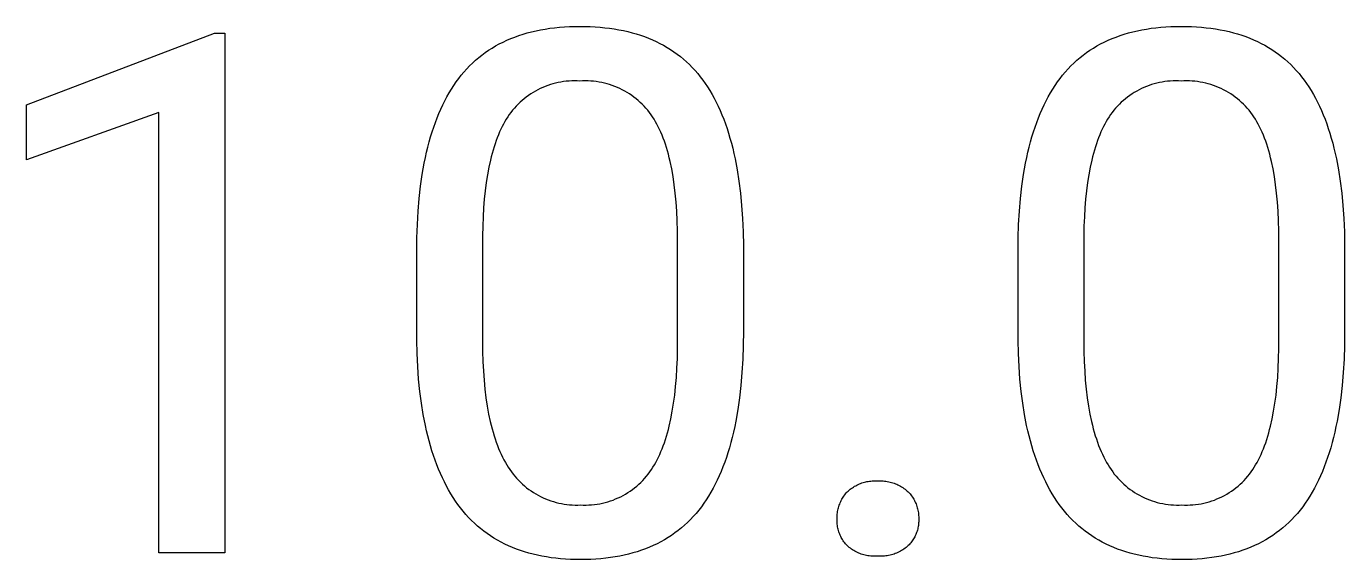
# Model space of a CAD drawing. Header units: millimetres. Extents: x -1576 to 3664, y -445 to 3215.
# Drawn here: x 2311.2 to 2397.5, y -215.8 to -180.9 of the extents above; entities that cross this region are included whole.
import ezdxf

# ---------------------------------------------------------------- set-up
doc = ezdxf.new("R2010")
doc.units = ezdxf.units.MM
doc.header["$MEASUREMENT"] = 0
doc.layers.add('Domyślny', color=7, linetype='Continuous', true_color=0x000000)

msp = doc.modelspace()

# ---------------------------------------------------------------- linework, layer by layer
at = {"layer": 'Domyślny'}
for p, q in [((2344.247, -181.288), (2344.537, -181.22)), ((2344.537, -181.22), (2344.833, -181.16)), ((2344.833, -181.16), (2345.135, -181.106)), ((2345.135, -181.106), (2345.442, -181.06)), ((2345.442, -181.06), (2345.755, -181.021)), ((2345.755, -181.021), (2346.074, -180.989)), ((2346.074, -180.989), (2346.399, -180.964)), ((2346.399, -180.964), (2346.729, -180.947)), ((2346.729, -180.947), (2347.065, -180.936)), ((2347.065, -180.936), (2347.407, -180.932)), ((2347.407, -180.932), (2347.746, -180.936)), ((2347.746, -180.936), (2348.079, -180.946)), ((2348.079, -180.946), (2348.407, -180.963)), ((2348.407, -180.963), (2348.729, -180.987)), ((2348.729, -180.987), (2349.045, -181.018)), ((2349.045, -181.018), (2349.356, -181.056)), ((2349.356, -181.056), (2349.661, -181.1)), ((2349.661, -181.1), (2349.96, -181.152)), ((2349.96, -181.152), (2350.254, -181.21)), ((2350.254, -181.21), (2350.542, -181.275)), ((2383.615, -181.288), (2383.905, -181.22)), ((2383.905, -181.22), (2384.201, -181.16)), ((2384.201, -181.16), (2384.503, -181.106)), ((2384.503, -181.106), (2384.811, -181.06)), ((2384.811, -181.06), (2385.124, -181.021)), ((2385.124, -181.021), (2385.443, -180.989)), ((2385.443, -180.989), (2385.767, -180.964)), ((2385.767, -180.964), (2386.098, -180.947)), ((2386.098, -180.947), (2386.434, -180.936)), ((2386.434, -180.936), (2386.776, -180.932)), ((2386.776, -180.932), (2387.114, -180.936)), ((2387.114, -180.936), (2387.448, -180.946)), ((2387.448, -180.946), (2387.775, -180.963)), ((2387.775, -180.963), (2388.097, -180.987)), ((2388.097, -180.987), (2388.413, -181.018)), ((2388.413, -181.018), (2388.724, -181.056)), ((2388.724, -181.056), (2389.029, -181.1)), ((2389.029, -181.1), (2389.329, -181.152)), ((2389.329, -181.152), (2389.622, -181.21)), ((2389.622, -181.21), (2389.911, -181.275)), ((2311.167, -186.077), (2323.494, -181.38)), ((2323.494, -181.38), (2324.169, -181.38)), ((2324.169, -181.38), (2324.169, -215.38)), ((2341.892, -182.215), (2342.13, -182.084)), ((2342.13, -182.084), (2342.375, -181.959)), ((2342.375, -181.959), (2342.625, -181.842)), ((2342.625, -181.842), (2342.881, -181.732)), ((2342.881, -181.732), (2343.143, -181.629)), ((2343.143, -181.629), (2343.41, -181.533)), ((2343.41, -181.533), (2343.683, -181.444)), ((2343.683, -181.444), (2343.962, -181.362)), ((2343.962, -181.362), (2344.247, -181.288)), ((2350.542, -181.275), (2350.825, -181.347)), ((2350.825, -181.347), (2351.101, -181.426)), ((2351.101, -181.426), (2351.373, -181.512)), ((2351.373, -181.512), (2351.638, -181.604)), ((2351.638, -181.604), (2351.898, -181.704)), ((2351.898, -181.704), (2352.153, -181.81)), ((2352.153, -181.81), (2352.401, -181.923)), ((2352.401, -181.923), (2352.644, -182.043)), ((2352.644, -182.043), (2352.882, -182.17)), ((2381.26, -182.215), (2381.499, -182.084)), ((2381.499, -182.084), (2381.743, -181.959)), ((2381.743, -181.959), (2381.994, -181.842)), ((2381.994, -181.842), (2382.249, -181.732)), ((2382.249, -181.732), (2382.511, -181.629)), ((2382.511, -181.629), (2382.779, -181.533)), ((2382.779, -181.533), (2383.052, -181.444)), ((2383.052, -181.444), (2383.33, -181.362)), ((2383.33, -181.362), (2383.615, -181.288)), ((2389.911, -181.275), (2390.193, -181.347)), ((2390.193, -181.347), (2390.47, -181.426)), ((2390.47, -181.426), (2390.741, -181.512)), ((2390.741, -181.512), (2391.007, -181.604)), ((2391.007, -181.604), (2391.267, -181.704)), ((2391.267, -181.704), (2391.521, -181.81)), ((2391.521, -181.81), (2391.77, -181.923)), ((2391.77, -181.923), (2392.013, -182.043)), ((2392.013, -182.043), (2392.25, -182.17)), ((2340.784, -182.979), (2340.994, -182.812)), ((2340.994, -182.812), (2341.21, -182.652)), ((2341.21, -182.652), (2341.431, -182.499)), ((2341.431, -182.499), (2341.659, -182.354)), ((2341.659, -182.354), (2341.892, -182.215)), ((2352.882, -182.17), (2353.114, -182.304)), ((2353.114, -182.304), (2353.34, -182.444)), ((2353.34, -182.444), (2353.561, -182.592)), ((2353.561, -182.592), (2353.775, -182.746)), ((2353.775, -182.746), (2353.985, -182.907)), ((2353.985, -182.907), (2354.188, -183.075)), ((2380.152, -182.979), (2380.362, -182.812)), ((2380.362, -182.812), (2380.578, -182.652)), ((2380.578, -182.652), (2380.8, -182.499)), ((2380.8, -182.499), (2381.027, -182.354)), ((2381.027, -182.354), (2381.26, -182.215)), ((2392.25, -182.17), (2392.482, -182.304)), ((2392.482, -182.304), (2392.708, -182.444)), ((2392.708, -182.444), (2392.929, -182.592)), ((2392.929, -182.592), (2393.144, -182.746)), ((2393.144, -182.746), (2393.353, -182.907)), ((2393.353, -182.907), (2393.557, -183.075)), ((2339.819, -183.921), (2340.001, -183.718)), ((2340.001, -183.718), (2340.188, -183.523)), ((2340.188, -183.523), (2340.381, -183.334)), ((2340.381, -183.334), (2340.579, -183.153)), ((2340.579, -183.153), (2340.784, -182.979)), ((2354.188, -183.075), (2354.386, -183.25)), ((2354.386, -183.25), (2354.579, -183.432)), ((2354.579, -183.432), (2354.766, -183.62)), ((2354.766, -183.62), (2354.947, -183.816)), ((2354.947, -183.816), (2355.122, -184.018)), ((2379.188, -183.921), (2379.369, -183.718)), ((2379.369, -183.718), (2379.556, -183.523)), ((2379.556, -183.523), (2379.749, -183.334)), ((2379.749, -183.334), (2379.948, -183.153)), ((2379.948, -183.153), (2380.152, -182.979)), ((2393.557, -183.075), (2393.755, -183.25)), ((2393.755, -183.25), (2393.947, -183.432)), ((2393.947, -183.432), (2394.134, -183.62)), ((2394.134, -183.62), (2394.315, -183.816)), ((2394.315, -183.816), (2394.491, -184.018)), ((2339.15, -184.802), (2339.309, -184.571)), ((2339.309, -184.571), (2339.473, -184.347)), ((2339.473, -184.347), (2339.643, -184.13)), ((2339.643, -184.13), (2339.819, -183.921)), ((2345.644, -184.691), (2345.473, -184.742)), ((2345.816, -184.646), (2345.644, -184.691)), ((2345.99, -184.607), (2345.816, -184.646)), ((2346.165, -184.574), (2345.99, -184.607)), ((2346.341, -184.547), (2346.165, -184.574)), ((2346.518, -184.526), (2346.341, -184.547)), ((2346.695, -184.511), (2346.518, -184.526)), ((2346.873, -184.502), (2346.695, -184.511)), ((2347.051, -184.499), (2346.873, -184.502)), ((2347.229, -184.502), (2347.051, -184.499)), ((2347.407, -184.511), (2347.229, -184.502)), ((2347.587, -184.502), (2347.407, -184.511)), ((2347.766, -184.499), (2347.587, -184.502)), ((2347.946, -184.502), (2347.766, -184.499)), ((2348.125, -184.511), (2347.946, -184.502)), ((2348.304, -184.526), (2348.125, -184.511)), ((2348.482, -184.547), (2348.304, -184.526)), ((2348.659, -184.574), (2348.482, -184.547)), ((2348.836, -184.607), (2348.659, -184.574)), ((2349.011, -184.646), (2348.836, -184.607)), ((2349.185, -184.692), (2349.011, -184.646)), ((2349.357, -184.743), (2349.185, -184.692)), ((2355.122, -184.018), (2355.292, -184.227)), ((2355.292, -184.227), (2355.456, -184.443)), ((2355.456, -184.443), (2355.615, -184.666)), ((2355.615, -184.666), (2355.769, -184.897)), ((2378.519, -184.802), (2378.678, -184.571)), ((2378.678, -184.571), (2378.842, -184.347)), ((2378.842, -184.347), (2379.012, -184.13)), ((2379.012, -184.13), (2379.188, -183.921)), ((2385.012, -184.691), (2384.841, -184.742)), ((2385.184, -184.646), (2385.012, -184.691)), ((2385.358, -184.607), (2385.184, -184.646)), ((2385.533, -184.574), (2385.358, -184.607)), ((2385.709, -184.547), (2385.533, -184.574)), ((2385.886, -184.526), (2385.709, -184.547)), ((2386.064, -184.511), (2385.886, -184.526)), ((2386.242, -184.502), (2386.064, -184.511)), ((2386.42, -184.499), (2386.242, -184.502)), ((2386.598, -184.502), (2386.42, -184.499)), ((2386.776, -184.511), (2386.598, -184.502)), ((2386.955, -184.502), (2386.776, -184.511)), ((2387.134, -184.499), (2386.955, -184.502)), ((2387.314, -184.502), (2387.134, -184.499)), ((2387.493, -184.511), (2387.314, -184.502)), ((2387.672, -184.526), (2387.493, -184.511)), ((2387.85, -184.547), (2387.672, -184.526)), ((2388.028, -184.574), (2387.85, -184.547)), ((2388.204, -184.607), (2388.028, -184.574)), ((2388.38, -184.646), (2388.204, -184.607)), ((2388.553, -184.692), (2388.38, -184.646)), ((2388.725, -184.743), (2388.553, -184.692)), ((2394.491, -184.018), (2394.661, -184.227)), ((2394.661, -184.227), (2394.825, -184.443)), ((2394.825, -184.443), (2394.984, -184.666)), ((2394.984, -184.666), (2395.138, -184.897)), ((2338.565, -185.802), (2338.704, -185.54)), ((2338.704, -185.54), (2338.848, -185.287)), ((2338.848, -185.287), (2338.996, -185.041)), ((2338.996, -185.041), (2339.15, -184.802)), ((2343.898, -185.555), (2343.758, -185.665)), ((2344.042, -185.45), (2343.898, -185.555)), ((2344.189, -185.35), (2344.042, -185.45)), ((2344.34, -185.255), (2344.189, -185.35)), ((2344.494, -185.165), (2344.34, -185.255)), ((2344.651, -185.081), (2344.494, -185.165)), ((2344.81, -185.002), (2344.651, -185.081)), ((2344.972, -184.928), (2344.81, -185.002)), ((2345.137, -184.86), (2344.972, -184.928)), ((2345.304, -184.798), (2345.137, -184.86)), ((2345.473, -184.742), (2345.304, -184.798)), ((2349.527, -184.799), (2349.357, -184.743)), ((2349.696, -184.862), (2349.527, -184.799)), ((2349.862, -184.93), (2349.696, -184.862)), ((2350.025, -185.004), (2349.862, -184.93)), ((2350.186, -185.083), (2350.025, -185.004)), ((2350.345, -185.168), (2350.186, -185.083)), ((2350.5, -185.258), (2350.345, -185.168)), ((2350.652, -185.353), (2350.5, -185.258)), ((2350.801, -185.454), (2350.652, -185.353)), ((2350.946, -185.559), (2350.801, -185.454)), ((2351.088, -185.67), (2350.946, -185.559)), ((2355.769, -184.897), (2355.919, -185.135)), ((2355.919, -185.135), (2356.063, -185.38)), ((2356.063, -185.38), (2356.202, -185.633)), ((2377.934, -185.802), (2378.072, -185.54)), ((2378.072, -185.54), (2378.216, -185.287)), ((2378.216, -185.287), (2378.365, -185.041)), ((2378.365, -185.041), (2378.519, -184.802)), ((2383.266, -185.555), (2383.126, -185.665)), ((2383.41, -185.45), (2383.266, -185.555)), ((2383.558, -185.35), (2383.41, -185.45)), ((2383.708, -185.255), (2383.558, -185.35)), ((2383.862, -185.165), (2383.708, -185.255)), ((2384.019, -185.081), (2383.862, -185.165)), ((2384.179, -185.002), (2384.019, -185.081)), ((2384.341, -184.928), (2384.179, -185.002)), ((2384.506, -184.86), (2384.341, -184.928)), ((2384.672, -184.798), (2384.506, -184.86)), ((2384.841, -184.742), (2384.672, -184.798)), ((2388.896, -184.799), (2388.725, -184.743)), ((2389.064, -184.862), (2388.896, -184.799)), ((2389.23, -184.93), (2389.064, -184.862)), ((2389.394, -185.004), (2389.23, -184.93)), ((2389.555, -185.083), (2389.394, -185.004)), ((2389.713, -185.168), (2389.555, -185.083)), ((2389.868, -185.258), (2389.713, -185.168)), ((2390.02, -185.353), (2389.868, -185.258)), ((2390.169, -185.454), (2390.02, -185.353)), ((2390.314, -185.559), (2390.169, -185.454)), ((2390.456, -185.67), (2390.314, -185.559)), ((2395.138, -184.897), (2395.287, -185.135)), ((2395.287, -185.135), (2395.431, -185.38)), ((2395.431, -185.38), (2395.571, -185.633)), ((2311.167, -189.656), (2311.167, -186.077)), ((2338.179, -186.631), (2338.303, -186.347)), ((2338.303, -186.347), (2338.431, -186.071)), ((2338.431, -186.071), (2338.565, -185.802)), ((2343.002, -186.419), (2342.892, -186.559)), ((2343.117, -186.283), (2343.002, -186.419)), ((2343.237, -186.15), (2343.117, -186.283)), ((2343.361, -186.023), (2343.237, -186.15)), ((2343.489, -185.899), (2343.361, -186.023)), ((2343.621, -185.78), (2343.489, -185.899)), ((2343.758, -185.665), (2343.621, -185.78)), ((2351.226, -185.785), (2351.088, -185.67)), ((2351.359, -185.904), (2351.226, -185.785)), ((2351.489, -186.029), (2351.359, -185.904)), ((2351.614, -186.157), (2351.489, -186.029)), ((2351.735, -186.29), (2351.614, -186.157)), ((2351.852, -186.426), (2351.735, -186.29)), ((2351.963, -186.567), (2351.852, -186.426)), ((2356.202, -185.633), (2356.337, -185.894)), ((2356.337, -185.894), (2356.466, -186.161)), ((2356.466, -186.161), (2356.591, -186.437)), ((2377.548, -186.631), (2377.671, -186.347)), ((2377.671, -186.347), (2377.8, -186.071)), ((2377.8, -186.071), (2377.934, -185.802)), ((2382.371, -186.419), (2382.261, -186.559)), ((2382.486, -186.283), (2382.371, -186.419)), ((2382.605, -186.15), (2382.486, -186.283)), ((2382.729, -186.023), (2382.605, -186.15)), ((2382.857, -185.899), (2382.729, -186.023)), ((2382.99, -185.78), (2382.857, -185.899)), ((2383.126, -185.665), (2382.99, -185.78)), ((2390.594, -185.785), (2390.456, -185.67)), ((2390.728, -185.904), (2390.594, -185.785)), ((2390.857, -186.029), (2390.728, -185.904)), ((2390.983, -186.157), (2390.857, -186.029)), ((2391.104, -186.29), (2390.983, -186.157)), ((2391.22, -186.426), (2391.104, -186.29)), ((2391.332, -186.567), (2391.22, -186.426)), ((2395.571, -185.633), (2395.705, -185.894)), ((2395.705, -185.894), (2395.835, -186.161)), ((2395.835, -186.161), (2395.959, -186.437)), ((2319.842, -186.566), (2311.167, -189.656)), ((2319.842, -215.38), (2319.842, -186.566)), ((2337.839, -187.527), (2337.947, -187.221)), ((2337.947, -187.221), (2338.061, -186.922)), ((2338.061, -186.922), (2338.179, -186.631)), ((2342.498, -187.158), (2342.408, -187.321)), ((2342.591, -187), (2342.498, -187.158)), ((2342.686, -186.849), (2342.591, -187)), ((2342.787, -186.702), (2342.686, -186.849)), ((2342.892, -186.559), (2342.787, -186.702)), ((2352.07, -186.711), (2351.963, -186.567)), ((2352.172, -186.859), (2352.07, -186.711)), ((2352.269, -187.01), (2352.172, -186.859)), ((2352.363, -187.169), (2352.269, -187.01)), ((2352.455, -187.334), (2352.363, -187.169)), ((2356.591, -186.437), (2356.71, -186.719)), ((2356.71, -186.719), (2356.825, -187.01)), ((2356.825, -187.01), (2356.935, -187.307)), ((2377.207, -187.527), (2377.316, -187.221)), ((2377.316, -187.221), (2377.429, -186.922)), ((2377.429, -186.922), (2377.548, -186.631)), ((2381.866, -187.158), (2381.776, -187.321)), ((2381.959, -187), (2381.866, -187.158)), ((2382.055, -186.849), (2381.959, -187)), ((2382.155, -186.702), (2382.055, -186.849)), ((2382.261, -186.559), (2382.155, -186.702)), ((2391.439, -186.711), (2391.332, -186.567)), ((2391.541, -186.859), (2391.439, -186.711)), ((2391.637, -187.01), (2391.541, -186.859)), ((2391.732, -187.169), (2391.637, -187.01)), ((2391.823, -187.334), (2391.732, -187.169)), ((2395.959, -186.437), (2396.079, -186.719)), ((2396.079, -186.719), (2396.194, -187.01)), ((2396.194, -187.01), (2396.304, -187.307)), ((2337.637, -188.163), (2337.735, -187.841)), ((2337.735, -187.841), (2337.839, -187.527)), ((2342.075, -188.027), (2341.999, -188.216)), ((2342.154, -187.843), (2342.075, -188.027)), ((2342.236, -187.664), (2342.154, -187.843)), ((2342.32, -187.49), (2342.236, -187.664)), ((2342.408, -187.321), (2342.32, -187.49)), ((2352.543, -187.505), (2352.455, -187.334)), ((2352.628, -187.681), (2352.543, -187.505)), ((2352.711, -187.864), (2352.628, -187.681)), ((2352.79, -188.052), (2352.711, -187.864)), ((2352.867, -188.245), (2352.79, -188.052)), ((2356.935, -187.307), (2357.04, -187.612)), ((2357.04, -187.612), (2357.14, -187.925)), ((2357.14, -187.925), (2357.235, -188.245)), ((2377.005, -188.163), (2377.104, -187.841)), ((2377.104, -187.841), (2377.207, -187.527)), ((2381.444, -188.027), (2381.368, -188.216)), ((2381.522, -187.843), (2381.444, -188.027)), ((2381.604, -187.664), (2381.522, -187.843)), ((2381.689, -187.49), (2381.604, -187.664)), ((2381.776, -187.321), (2381.689, -187.49)), ((2391.912, -187.505), (2391.823, -187.334)), ((2391.997, -187.681), (2391.912, -187.505)), ((2392.079, -187.864), (2391.997, -187.681)), ((2392.159, -188.052), (2392.079, -187.864)), ((2392.235, -188.245), (2392.159, -188.052)), ((2396.304, -187.307), (2396.409, -187.612)), ((2396.409, -187.612), (2396.509, -187.925)), ((2396.509, -187.925), (2396.604, -188.245)), ((2337.372, -189.172), (2337.455, -188.828)), ((2337.455, -188.828), (2337.544, -188.491)), ((2337.544, -188.491), (2337.637, -188.163)), ((2341.789, -188.816), (2341.724, -189.026)), ((2341.856, -188.611), (2341.789, -188.816)), ((2341.926, -188.411), (2341.856, -188.611)), ((2341.999, -188.216), (2341.926, -188.411)), ((2352.94, -188.445), (2352.867, -188.245)), ((2353.011, -188.65), (2352.94, -188.445)), ((2353.078, -188.862), (2353.011, -188.65)), ((2353.142, -189.079), (2353.078, -188.862)), ((2357.235, -188.245), (2357.326, -188.572)), ((2357.326, -188.572), (2357.411, -188.907)), ((2357.411, -188.907), (2357.491, -189.249)), ((2376.74, -189.172), (2376.824, -188.828)), ((2376.824, -188.828), (2376.912, -188.491)), ((2376.912, -188.491), (2377.005, -188.163)), ((2381.157, -188.816), (2381.092, -189.026)), ((2381.224, -188.611), (2381.157, -188.816)), ((2381.295, -188.411), (2381.224, -188.611)), ((2381.368, -188.216), (2381.295, -188.411)), ((2392.309, -188.445), (2392.235, -188.245)), ((2392.379, -188.65), (2392.309, -188.445)), ((2392.446, -188.862), (2392.379, -188.65)), ((2392.511, -189.079), (2392.446, -188.862)), ((2396.604, -188.245), (2396.694, -188.572)), ((2396.694, -188.572), (2396.779, -188.907)), ((2396.779, -188.907), (2396.86, -189.249)), ((2337.09, -190.623), (2337.221, -189.883)), ((2337.221, -189.883), (2337.294, -189.523)), ((2337.294, -189.523), (2337.372, -189.172)), ((2341.548, -189.688), (2341.445, -190.156)), ((2341.604, -189.462), (2341.548, -189.688)), ((2341.662, -189.242), (2341.604, -189.462)), ((2341.724, -189.026), (2341.662, -189.242)), ((2353.204, -189.301), (2353.142, -189.079)), ((2353.262, -189.53), (2353.204, -189.301)), ((2353.318, -189.764), (2353.262, -189.53)), ((2353.42, -190.25), (2353.318, -189.764)), ((2357.491, -189.249), (2357.567, -189.599)), ((2357.567, -189.599), (2357.703, -190.32)), ((2376.458, -190.623), (2376.589, -189.883)), ((2376.589, -189.883), (2376.662, -189.523)), ((2376.662, -189.523), (2376.74, -189.172)), ((2380.916, -189.688), (2380.813, -190.156)), ((2380.972, -189.462), (2380.916, -189.688)), ((2381.031, -189.242), (2380.972, -189.462)), ((2381.092, -189.026), (2381.031, -189.242)), ((2392.572, -189.301), (2392.511, -189.079)), ((2392.631, -189.53), (2392.572, -189.301)), ((2392.686, -189.764), (2392.631, -189.53)), ((2392.788, -190.25), (2392.686, -189.764)), ((2396.86, -189.249), (2396.935, -189.599)), ((2396.935, -189.599), (2397.072, -190.32)), ((2336.979, -191.394), (2337.09, -190.623)), ((2341.353, -190.644), (2341.273, -191.153)), ((2341.445, -190.156), (2341.353, -190.644)), ((2353.51, -190.759), (2353.42, -190.25)), ((2357.703, -190.32), (2357.82, -191.072)), ((2376.347, -191.394), (2376.458, -190.623)), ((2380.721, -190.644), (2380.641, -191.153)), ((2380.813, -190.156), (2380.721, -190.644)), ((2392.878, -190.759), (2392.788, -190.25)), ((2397.072, -190.32), (2397.188, -191.072)), ((2336.888, -192.195), (2336.979, -191.394)), ((2341.273, -191.153), (2341.204, -191.684)), ((2353.587, -191.292), (2353.51, -190.759)), ((2353.653, -191.847), (2353.587, -191.292)), ((2357.82, -191.072), (2357.917, -191.853)), ((2376.256, -192.195), (2376.347, -191.394)), ((2380.641, -191.153), (2380.572, -191.684)), ((2392.956, -191.292), (2392.878, -190.759)), ((2393.022, -191.847), (2392.956, -191.292)), ((2397.188, -191.072), (2397.286, -191.853)), ((2336.817, -193.026), (2336.888, -192.195)), ((2341.147, -192.235), (2341.101, -192.806)), ((2341.204, -191.684), (2341.147, -192.235)), ((2353.707, -192.426), (2353.653, -191.847)), ((2353.749, -193.028), (2353.707, -192.426)), ((2357.917, -191.853), (2357.995, -192.664)), ((2376.186, -193.026), (2376.256, -192.195)), ((2380.515, -192.235), (2380.469, -192.806)), ((2380.572, -191.684), (2380.515, -192.235)), ((2393.076, -192.426), (2393.022, -191.847)), ((2393.118, -193.028), (2393.076, -192.426)), ((2397.286, -191.853), (2397.363, -192.664)), ((2336.767, -193.887), (2336.817, -193.026)), ((2341.101, -192.806), (2341.067, -193.399)), ((2353.779, -193.653), (2353.749, -193.028)), ((2357.995, -192.664), (2358.052, -193.505)), ((2376.135, -193.887), (2376.186, -193.026)), ((2380.469, -192.806), (2380.435, -193.399)), ((2393.148, -193.653), (2393.118, -193.028)), ((2397.363, -192.664), (2397.421, -193.505)), ((2336.736, -194.778), (2336.767, -193.887)), ((2341.044, -194.013), (2341.032, -194.647)), ((2341.067, -193.399), (2341.044, -194.013)), ((2353.797, -194.301), (2353.779, -193.653)), ((2358.052, -193.505), (2358.091, -194.376)), ((2376.105, -194.778), (2376.135, -193.887)), ((2380.412, -194.013), (2380.401, -194.647)), ((2380.435, -193.399), (2380.412, -194.013)), ((2393.166, -194.301), (2393.148, -193.653)), ((2397.421, -193.505), (2397.459, -194.376)), ((2336.726, -195.699), (2336.736, -194.778)), ((2341.032, -194.647), (2341.032, -201.529)), ((2353.803, -194.972), (2353.797, -194.301)), ((2353.803, -202.018), (2353.803, -194.972)), ((2358.091, -194.376), (2358.109, -195.276)), ((2376.095, -195.699), (2376.105, -194.778)), ((2380.401, -194.647), (2380.401, -201.529)), ((2393.172, -194.972), (2393.166, -194.301)), ((2393.172, -202.018), (2393.172, -194.972)), ((2397.459, -194.376), (2397.478, -195.276)), ((2336.726, -201.459), (2336.726, -195.699)), ((2358.109, -195.276), (2358.109, -200.875)), ((2376.095, -201.459), (2376.095, -195.699)), ((2397.478, -195.276), (2397.478, -200.875)), ((2358.109, -200.875), (2358.099, -201.808)), ((2397.478, -200.875), (2397.467, -201.808)), ((2336.748, -202.34), (2336.726, -201.459)), ((2341.032, -201.529), (2341.038, -202.203)), ((2358.099, -201.808), (2358.069, -202.71)), ((2376.116, -202.34), (2376.095, -201.459)), ((2380.401, -201.529), (2380.407, -202.203)), ((2397.467, -201.808), (2397.437, -202.71)), ((2336.789, -203.194), (2336.748, -202.34)), ((2341.038, -202.203), (2341.057, -202.856)), ((2353.763, -203.299), (2353.789, -202.67)), ((2353.789, -202.67), (2353.803, -202.018)), ((2358.069, -202.71), (2358.018, -203.581)), ((2376.158, -203.194), (2376.116, -202.34)), ((2380.407, -202.203), (2380.426, -202.856)), ((2393.131, -203.299), (2393.157, -202.67)), ((2393.157, -202.67), (2393.172, -202.018)), ((2397.437, -202.71), (2397.387, -203.581)), ((2336.85, -204.019), (2336.789, -203.194)), ((2341.057, -202.856), (2341.088, -203.486)), ((2341.088, -203.486), (2341.132, -204.093)), ((2353.725, -203.907), (2353.763, -203.299)), ((2358.018, -203.581), (2357.948, -204.422)), ((2376.218, -204.019), (2376.158, -203.194)), ((2380.426, -202.856), (2380.457, -203.486)), ((2380.457, -203.486), (2380.5, -204.093)), ((2393.094, -203.907), (2393.131, -203.299)), ((2397.387, -203.581), (2397.316, -204.422)), ((2336.93, -204.817), (2336.85, -204.019)), ((2341.132, -204.093), (2341.188, -204.678)), ((2353.615, -205.055), (2353.676, -204.492)), ((2353.676, -204.492), (2353.725, -203.907)), ((2357.948, -204.422), (2357.857, -205.233)), ((2376.299, -204.817), (2376.218, -204.019)), ((2380.5, -204.093), (2380.556, -204.678)), ((2392.984, -205.055), (2393.044, -204.492)), ((2393.044, -204.492), (2393.094, -203.907)), ((2397.316, -204.422), (2397.225, -205.233)), ((2337.031, -205.587), (2336.93, -204.817)), ((2341.188, -204.678), (2341.256, -205.24)), ((2341.256, -205.24), (2341.337, -205.781)), ((2353.543, -205.596), (2353.615, -205.055)), ((2357.857, -205.233), (2357.746, -206.013)), ((2376.399, -205.587), (2376.299, -204.817)), ((2380.556, -204.678), (2380.625, -205.24)), ((2380.625, -205.24), (2380.706, -205.781)), ((2392.912, -205.596), (2392.984, -205.055)), ((2397.225, -205.233), (2397.114, -206.013)), ((2337.15, -206.33), (2337.031, -205.587)), ((2341.337, -205.781), (2341.431, -206.298)), ((2353.364, -206.611), (2353.459, -206.114)), ((2353.459, -206.114), (2353.543, -205.596)), ((2357.746, -206.013), (2357.615, -206.763)), ((2376.519, -206.33), (2376.399, -205.587)), ((2380.706, -205.781), (2380.799, -206.298)), ((2392.733, -206.611), (2392.828, -206.114)), ((2392.828, -206.114), (2392.912, -205.596)), ((2397.114, -206.013), (2396.983, -206.763)), ((2337.29, -207.044), (2337.15, -206.33)), ((2337.367, -207.391), (2337.29, -207.044)), ((2341.431, -206.298), (2341.537, -206.793)), ((2341.537, -206.793), (2341.594, -207.033)), ((2341.594, -207.033), (2341.655, -207.266)), ((2353.2, -207.314), (2353.257, -207.085)), ((2353.257, -207.085), (2353.364, -206.611)), ((2357.542, -207.126), (2357.463, -207.482)), ((2357.615, -206.763), (2357.542, -207.126)), ((2376.658, -207.044), (2376.519, -206.33)), ((2376.735, -207.391), (2376.658, -207.044)), ((2380.799, -206.298), (2380.905, -206.793)), ((2380.905, -206.793), (2380.963, -207.033)), ((2380.963, -207.033), (2381.023, -207.266)), ((2392.568, -207.314), (2392.626, -207.085)), ((2392.626, -207.085), (2392.733, -206.611)), ((2396.91, -207.126), (2396.832, -207.482)), ((2396.983, -206.763), (2396.91, -207.126)), ((2337.448, -207.731), (2337.367, -207.391)), ((2337.535, -208.064), (2337.448, -207.731)), ((2341.655, -207.266), (2341.719, -207.494)), ((2341.719, -207.494), (2341.786, -207.717)), ((2341.786, -207.717), (2341.856, -207.933)), ((2341.856, -207.933), (2341.929, -208.145)), ((2352.94, -208.174), (2353.009, -207.967)), ((2353.009, -207.967), (2353.076, -207.755)), ((2353.076, -207.755), (2353.139, -207.537)), ((2353.139, -207.537), (2353.2, -207.314)), ((2357.38, -207.83), (2357.292, -208.171)), ((2357.463, -207.482), (2357.38, -207.83)), ((2376.817, -207.731), (2376.735, -207.391)), ((2376.904, -208.064), (2376.817, -207.731)), ((2381.023, -207.266), (2381.087, -207.494)), ((2381.087, -207.494), (2381.154, -207.717)), ((2381.154, -207.717), (2381.224, -207.933)), ((2381.224, -207.933), (2381.297, -208.145)), ((2392.308, -208.174), (2392.378, -207.967)), ((2392.378, -207.967), (2392.444, -207.755)), ((2392.444, -207.755), (2392.507, -207.537)), ((2392.507, -207.537), (2392.568, -207.314)), ((2396.749, -207.83), (2396.66, -208.171)), ((2396.832, -207.482), (2396.749, -207.83)), ((2337.627, -208.39), (2337.535, -208.064)), ((2337.724, -208.709), (2337.627, -208.39)), ((2337.825, -209.021), (2337.724, -208.709)), ((2341.929, -208.145), (2342.005, -208.35)), ((2342.005, -208.35), (2342.084, -208.55)), ((2342.084, -208.55), (2342.167, -208.744)), ((2342.167, -208.744), (2342.252, -208.933)), ((2352.634, -208.945), (2352.715, -208.76)), ((2352.715, -208.76), (2352.793, -208.57)), ((2352.793, -208.57), (2352.868, -208.375)), ((2352.868, -208.375), (2352.94, -208.174)), ((2357.1, -208.83), (2356.997, -209.147)), ((2357.199, -208.504), (2357.1, -208.83)), ((2357.292, -208.171), (2357.199, -208.504)), ((2376.995, -208.39), (2376.904, -208.064)), ((2377.092, -208.709), (2376.995, -208.39)), ((2377.194, -209.021), (2377.092, -208.709)), ((2381.297, -208.145), (2381.373, -208.35)), ((2381.373, -208.35), (2381.453, -208.55)), ((2381.453, -208.55), (2381.535, -208.744)), ((2381.535, -208.744), (2381.621, -208.933)), ((2392.002, -208.945), (2392.083, -208.76)), ((2392.083, -208.76), (2392.161, -208.57)), ((2392.161, -208.57), (2392.236, -208.375)), ((2392.236, -208.375), (2392.308, -208.174)), ((2396.469, -208.83), (2396.365, -209.147)), ((2396.567, -208.504), (2396.469, -208.83)), ((2396.66, -208.171), (2396.567, -208.504)), ((2337.932, -209.326), (2337.825, -209.021)), ((2338.043, -209.624), (2337.932, -209.326)), ((2338.159, -209.915), (2338.043, -209.624)), ((2342.252, -208.933), (2342.341, -209.116)), ((2342.341, -209.116), (2342.433, -209.294)), ((2342.433, -209.294), (2342.528, -209.466)), ((2342.528, -209.466), (2342.626, -209.632)), ((2342.626, -209.632), (2342.719, -209.786)), ((2352.187, -209.784), (2352.282, -209.627)), ((2352.282, -209.627), (2352.374, -209.465)), ((2352.374, -209.465), (2352.464, -209.297)), ((2352.464, -209.297), (2352.55, -209.124)), ((2352.55, -209.124), (2352.634, -208.945)), ((2356.888, -209.458), (2356.775, -209.76)), ((2356.997, -209.147), (2356.888, -209.458)), ((2377.3, -209.326), (2377.194, -209.021)), ((2377.411, -209.624), (2377.3, -209.326)), ((2377.528, -209.915), (2377.411, -209.624)), ((2381.621, -208.933), (2381.71, -209.116)), ((2381.71, -209.116), (2381.801, -209.294)), ((2381.801, -209.294), (2381.896, -209.466)), ((2381.896, -209.466), (2381.994, -209.632)), ((2381.994, -209.632), (2382.088, -209.786)), ((2391.555, -209.784), (2391.65, -209.627)), ((2391.65, -209.627), (2391.743, -209.465)), ((2391.743, -209.465), (2391.832, -209.297)), ((2391.832, -209.297), (2391.919, -209.124)), ((2391.919, -209.124), (2392.002, -208.945)), ((2396.257, -209.458), (2396.143, -209.76)), ((2396.365, -209.147), (2396.257, -209.458)), ((2338.28, -210.2), (2338.159, -209.915)), ((2338.406, -210.477), (2338.28, -210.2)), ((2338.537, -210.747), (2338.406, -210.477)), ((2342.719, -209.786), (2342.818, -209.938)), ((2342.818, -209.938), (2342.922, -210.085)), ((2342.922, -210.085), (2343.03, -210.229)), ((2343.03, -210.229), (2343.144, -210.369)), ((2343.144, -210.369), (2343.262, -210.506)), ((2343.262, -210.506), (2343.385, -210.638)), ((2351.526, -210.642), (2351.648, -210.509)), ((2351.648, -210.509), (2351.766, -210.371)), ((2351.766, -210.371), (2351.879, -210.23)), ((2351.879, -210.23), (2351.987, -210.085)), ((2351.987, -210.085), (2352.089, -209.936)), ((2352.089, -209.936), (2352.187, -209.784)), ((2356.533, -210.343), (2356.404, -210.623)), ((2356.656, -210.055), (2356.533, -210.343)), ((2356.775, -209.76), (2356.656, -210.055)), ((2377.649, -210.2), (2377.528, -209.915)), ((2377.775, -210.477), (2377.649, -210.2)), ((2377.906, -210.747), (2377.775, -210.477)), ((2382.088, -209.786), (2382.186, -209.938)), ((2382.186, -209.938), (2382.29, -210.085)), ((2382.29, -210.085), (2382.399, -210.229)), ((2382.399, -210.229), (2382.512, -210.369)), ((2382.512, -210.369), (2382.631, -210.506)), ((2382.631, -210.506), (2382.754, -210.638)), ((2390.894, -210.642), (2391.017, -210.509)), ((2391.017, -210.509), (2391.134, -210.371)), ((2391.134, -210.371), (2391.247, -210.23)), ((2391.247, -210.23), (2391.355, -210.085)), ((2391.355, -210.085), (2391.458, -209.936)), ((2391.458, -209.936), (2391.555, -209.784)), ((2395.901, -210.343), (2395.772, -210.623)), ((2396.025, -210.055), (2395.901, -210.343)), ((2396.143, -209.76), (2396.025, -210.055)), ((2338.673, -211.011), (2338.537, -210.747)), ((2338.814, -211.267), (2338.673, -211.011)), ((2338.96, -211.517), (2338.814, -211.267)), ((2343.385, -210.638), (2343.512, -210.766)), ((2343.512, -210.766), (2343.644, -210.889)), ((2343.644, -210.889), (2343.78, -211.008)), ((2343.78, -211.008), (2343.92, -211.122)), ((2343.92, -211.122), (2344.063, -211.231)), ((2344.063, -211.231), (2344.21, -211.336)), ((2344.21, -211.336), (2344.361, -211.435)), ((2344.361, -211.435), (2344.515, -211.529)), ((2350.397, -211.538), (2350.551, -211.444)), ((2350.551, -211.444), (2350.702, -211.344)), ((2350.702, -211.344), (2350.849, -211.239)), ((2350.849, -211.239), (2350.993, -211.129)), ((2350.993, -211.129), (2351.132, -211.014)), ((2351.132, -211.014), (2351.268, -210.895)), ((2351.268, -210.895), (2351.399, -210.77)), ((2351.399, -210.77), (2351.526, -210.642)), ((2355.988, -211.416), (2355.839, -211.666)), ((2356.132, -211.159), (2355.988, -211.416)), ((2356.27, -210.895), (2356.132, -211.159)), ((2356.404, -210.623), (2356.27, -210.895)), ((2364.852, -211.463), (2364.909, -211.399)), ((2364.909, -211.399), (2364.972, -211.339)), ((2364.972, -211.339), (2365.038, -211.282)), ((2365.038, -211.282), (2365.106, -211.227)), ((2365.106, -211.227), (2365.175, -211.174)), ((2365.175, -211.174), (2365.246, -211.124)), ((2365.246, -211.124), (2365.319, -211.076)), ((2365.319, -211.076), (2365.393, -211.031)), ((2365.393, -211.031), (2365.469, -210.988)), ((2365.469, -210.988), (2365.546, -210.948)), ((2365.546, -210.948), (2365.625, -210.91)), ((2365.625, -210.91), (2365.705, -210.875)), ((2365.705, -210.875), (2365.785, -210.843)), ((2365.785, -210.843), (2365.867, -210.813)), ((2365.867, -210.813), (2365.95, -210.786)), ((2365.95, -210.786), (2366.034, -210.762)), ((2366.034, -210.762), (2366.119, -210.741)), ((2366.119, -210.741), (2366.204, -210.723)), ((2366.204, -210.723), (2366.29, -210.708)), ((2366.29, -210.708), (2366.376, -210.695)), ((2366.376, -210.695), (2366.462, -210.686)), ((2366.462, -210.686), (2366.549, -210.679)), ((2366.549, -210.679), (2366.636, -210.676)), ((2366.636, -210.676), (2366.723, -210.675)), ((2366.723, -210.675), (2366.811, -210.677)), ((2366.811, -210.677), (2366.897, -210.682)), ((2366.897, -210.682), (2366.989, -210.677)), ((2366.989, -210.677), (2367.08, -210.676)), ((2367.08, -210.676), (2367.172, -210.677)), ((2367.172, -210.677), (2367.263, -210.681)), ((2367.263, -210.681), (2367.355, -210.689)), ((2367.355, -210.689), (2367.446, -210.7)), ((2367.446, -210.7), (2367.536, -210.714)), ((2367.536, -210.714), (2367.626, -210.731)), ((2367.626, -210.731), (2367.715, -210.751)), ((2367.715, -210.751), (2367.804, -210.774)), ((2367.804, -210.774), (2367.892, -210.8)), ((2367.892, -210.8), (2367.978, -210.829)), ((2367.978, -210.829), (2368.064, -210.862)), ((2368.064, -210.862), (2368.149, -210.897)), ((2368.149, -210.897), (2368.232, -210.935)), ((2368.232, -210.935), (2368.314, -210.976)), ((2368.314, -210.976), (2368.394, -211.019)), ((2368.394, -211.019), (2368.473, -211.066)), ((2368.473, -211.066), (2368.55, -211.115)), ((2368.55, -211.115), (2368.626, -211.167)), ((2368.626, -211.167), (2368.7, -211.221)), ((2368.7, -211.221), (2368.771, -211.278)), ((2368.771, -211.278), (2368.841, -211.337)), ((2368.841, -211.337), (2368.909, -211.399)), ((2368.909, -211.399), (2368.967, -211.462)), ((2378.042, -211.011), (2377.906, -210.747)), ((2378.183, -211.267), (2378.042, -211.011)), ((2378.328, -211.517), (2378.183, -211.267)), ((2382.754, -210.638), (2382.881, -210.766)), ((2382.881, -210.766), (2383.012, -210.889)), ((2383.012, -210.889), (2383.148, -211.008)), ((2383.148, -211.008), (2383.288, -211.122)), ((2383.288, -211.122), (2383.432, -211.231)), ((2383.432, -211.231), (2383.579, -211.336)), ((2383.579, -211.336), (2383.729, -211.435)), ((2383.729, -211.435), (2383.883, -211.529)), ((2389.765, -211.538), (2389.919, -211.444)), ((2389.919, -211.444), (2390.07, -211.344)), ((2390.07, -211.344), (2390.217, -211.239)), ((2390.217, -211.239), (2390.361, -211.129)), ((2390.361, -211.129), (2390.501, -211.014)), ((2390.501, -211.014), (2390.636, -210.895)), ((2390.636, -210.895), (2390.767, -210.77)), ((2390.767, -210.77), (2390.894, -210.642)), ((2395.356, -211.416), (2395.207, -211.666)), ((2395.5, -211.159), (2395.356, -211.416)), ((2395.639, -210.895), (2395.5, -211.159)), ((2395.772, -210.623), (2395.639, -210.895)), ((2339.11, -211.759), (2338.96, -211.517)), ((2339.266, -211.995), (2339.11, -211.759)), ((2339.426, -212.224), (2339.266, -211.995)), ((2339.592, -212.445), (2339.426, -212.224)), ((2344.515, -211.529), (2344.672, -211.618)), ((2344.672, -211.618), (2344.832, -211.701)), ((2344.832, -211.701), (2344.995, -211.778)), ((2344.995, -211.778), (2345.16, -211.851)), ((2345.16, -211.851), (2345.328, -211.917)), ((2345.328, -211.917), (2345.498, -211.978)), ((2345.498, -211.978), (2345.67, -212.032)), ((2345.67, -212.032), (2345.844, -212.081)), ((2345.844, -212.081), (2346.019, -212.124)), ((2346.019, -212.124), (2346.196, -212.161)), ((2346.196, -212.161), (2346.373, -212.192)), ((2346.373, -212.192), (2346.552, -212.217)), ((2346.552, -212.217), (2346.732, -212.235)), ((2346.732, -212.235), (2346.912, -212.248)), ((2346.912, -212.248), (2347.092, -212.254)), ((2347.092, -212.254), (2347.272, -212.254)), ((2347.272, -212.254), (2347.453, -212.248)), ((2347.453, -212.248), (2347.633, -212.256)), ((2347.633, -212.256), (2347.814, -212.257)), ((2347.814, -212.257), (2347.995, -212.252)), ((2347.995, -212.252), (2348.175, -212.24)), ((2348.175, -212.24), (2348.355, -212.223)), ((2348.355, -212.223), (2348.534, -212.199)), ((2348.534, -212.199), (2348.712, -212.169)), ((2348.712, -212.169), (2348.89, -212.132)), ((2348.89, -212.132), (2349.065, -212.09)), ((2349.065, -212.09), (2349.239, -212.042)), ((2349.239, -212.042), (2349.412, -211.987)), ((2349.412, -211.987), (2349.582, -211.927)), ((2349.582, -211.927), (2349.75, -211.86)), ((2349.75, -211.86), (2349.916, -211.788)), ((2349.916, -211.788), (2350.079, -211.71)), ((2350.079, -211.71), (2350.24, -211.627)), ((2350.24, -211.627), (2350.397, -211.538)), ((2355.526, -212.142), (2355.362, -212.368)), ((2355.685, -211.907), (2355.526, -212.142)), ((2355.839, -211.666), (2355.685, -211.907)), ((2364.362, -212.35), (2364.388, -212.269)), ((2364.388, -212.269), (2364.418, -212.189)), ((2364.418, -212.189), (2364.45, -212.11)), ((2364.45, -212.11), (2364.485, -212.033)), ((2364.485, -212.033), (2364.522, -211.956)), ((2364.522, -211.956), (2364.562, -211.881)), ((2364.562, -211.881), (2364.605, -211.808)), ((2364.605, -211.808), (2364.65, -211.735)), ((2364.65, -211.735), (2364.697, -211.665)), ((2364.697, -211.665), (2364.746, -211.596)), ((2364.746, -211.596), (2364.798, -211.528)), ((2364.798, -211.528), (2364.852, -211.463)), ((2368.967, -211.462), (2369.022, -211.527)), ((2369.022, -211.527), (2369.076, -211.593)), ((2369.076, -211.593), (2369.127, -211.662)), ((2369.127, -211.662), (2369.176, -211.732)), ((2369.176, -211.732), (2369.222, -211.804)), ((2369.222, -211.804), (2369.266, -211.878)), ((2369.266, -211.878), (2369.307, -211.953)), ((2369.307, -211.953), (2369.346, -212.029)), ((2369.346, -212.029), (2369.382, -212.106)), ((2369.382, -212.106), (2369.415, -212.185)), ((2369.415, -212.185), (2369.446, -212.265)), ((2369.446, -212.265), (2369.473, -212.346)), ((2378.479, -211.759), (2378.328, -211.517)), ((2378.634, -211.995), (2378.479, -211.759)), ((2378.795, -212.224), (2378.634, -211.995)), ((2378.96, -212.445), (2378.795, -212.224)), ((2383.883, -211.529), (2384.041, -211.618)), ((2384.041, -211.618), (2384.201, -211.701)), ((2384.201, -211.701), (2384.364, -211.778)), ((2384.364, -211.778), (2384.529, -211.851)), ((2384.529, -211.851), (2384.697, -211.917)), ((2384.697, -211.917), (2384.867, -211.978)), ((2384.867, -211.978), (2385.039, -212.032)), ((2385.039, -212.032), (2385.212, -212.081)), ((2385.212, -212.081), (2385.387, -212.124)), ((2385.387, -212.124), (2385.564, -212.161)), ((2385.564, -212.161), (2385.742, -212.192)), ((2385.742, -212.192), (2385.921, -212.217)), ((2385.921, -212.217), (2386.1, -212.235)), ((2386.1, -212.235), (2386.28, -212.248)), ((2386.28, -212.248), (2386.46, -212.254)), ((2386.46, -212.254), (2386.641, -212.254)), ((2386.641, -212.254), (2386.821, -212.248)), ((2386.821, -212.248), (2387.002, -212.256)), ((2387.002, -212.256), (2387.182, -212.257)), ((2387.182, -212.257), (2387.363, -212.252)), ((2387.363, -212.252), (2387.544, -212.24)), ((2387.544, -212.24), (2387.723, -212.223)), ((2387.723, -212.223), (2387.903, -212.199)), ((2387.903, -212.199), (2388.081, -212.169)), ((2388.081, -212.169), (2388.258, -212.132)), ((2388.258, -212.132), (2388.434, -212.09)), ((2388.434, -212.09), (2388.608, -212.042)), ((2388.608, -212.042), (2388.78, -211.987)), ((2388.78, -211.987), (2388.951, -211.927)), ((2388.951, -211.927), (2389.119, -211.86)), ((2389.119, -211.86), (2389.284, -211.788)), ((2389.284, -211.788), (2389.448, -211.71)), ((2389.448, -211.71), (2389.608, -211.627)), ((2389.608, -211.627), (2389.765, -211.538)), ((2394.895, -212.142), (2394.73, -212.368)), ((2395.054, -211.907), (2394.895, -212.142)), ((2395.207, -211.666), (2395.054, -211.907)), ((2339.763, -212.66), (2339.592, -212.445)), ((2339.94, -212.868), (2339.763, -212.66)), ((2340.122, -213.068), (2339.94, -212.868)), ((2340.309, -213.262), (2340.122, -213.068)), ((2354.835, -213.005), (2354.648, -213.203)), ((2355.016, -212.8), (2354.835, -213.005)), ((2355.192, -212.588), (2355.016, -212.8)), ((2355.362, -212.368), (2355.192, -212.588)), ((2364.245, -213.103), (2364.247, -213.018)), ((2364.246, -213.188), (2364.245, -213.103)), ((2364.247, -213.018), (2364.251, -212.933)), ((2364.251, -212.933), (2364.259, -212.849)), ((2364.259, -212.849), (2364.269, -212.764)), ((2364.269, -212.764), (2364.282, -212.68)), ((2364.282, -212.68), (2364.298, -212.596)), ((2364.298, -212.596), (2364.316, -212.513)), ((2364.316, -212.513), (2364.337, -212.431)), ((2364.337, -212.431), (2364.362, -212.35)), ((2369.473, -212.346), (2369.498, -212.428)), ((2369.498, -212.428), (2369.521, -212.51)), ((2369.521, -212.51), (2369.54, -212.594)), ((2369.54, -212.594), (2369.556, -212.677)), ((2369.556, -212.677), (2369.57, -212.762)), ((2369.57, -212.762), (2369.581, -212.847)), ((2369.581, -212.847), (2369.588, -212.932)), ((2369.588, -212.932), (2369.593, -213.017)), ((2369.593, -213.017), (2369.595, -213.103)), ((2369.595, -213.103), (2369.594, -213.188)), ((2379.131, -212.66), (2378.96, -212.445)), ((2379.308, -212.868), (2379.131, -212.66)), ((2379.49, -213.068), (2379.308, -212.868)), ((2379.678, -213.262), (2379.49, -213.068)), ((2394.204, -213.005), (2394.017, -213.203)), ((2394.385, -212.8), (2394.204, -213.005)), ((2394.56, -212.588), (2394.385, -212.8)), ((2394.73, -212.368), (2394.56, -212.588)), ((2340.502, -213.448), (2340.309, -213.262)), ((2340.701, -213.628), (2340.502, -213.448)), ((2340.905, -213.8), (2340.701, -213.628)), ((2341.115, -213.966), (2340.905, -213.8)), ((2341.33, -214.124), (2341.115, -213.966)), ((2353.843, -213.923), (2353.628, -214.085)), ((2354.053, -213.754), (2353.843, -213.923)), ((2354.257, -213.578), (2354.053, -213.754)), ((2354.455, -213.394), (2354.257, -213.578)), ((2354.648, -213.203), (2354.455, -213.394)), ((2364.246, -213.271), (2364.246, -213.188)), ((2364.248, -213.353), (2364.246, -213.271)), ((2364.252, -213.435), (2364.248, -213.353)), ((2364.26, -213.517), (2364.252, -213.435)), ((2364.27, -213.599), (2364.26, -213.517)), ((2364.284, -213.68), (2364.27, -213.599)), ((2364.3, -213.761), (2364.284, -213.68)), ((2364.318, -213.841), (2364.3, -213.761)), ((2364.34, -213.92), (2364.318, -213.841)), ((2364.364, -213.999), (2364.34, -213.92)), ((2364.391, -214.077), (2364.364, -213.999)), ((2369.456, -214.045), (2369.428, -214.119)), ((2369.482, -213.97), (2369.456, -214.045)), ((2369.505, -213.894), (2369.482, -213.97)), ((2369.525, -213.817), (2369.505, -213.894)), ((2369.543, -213.74), (2369.525, -213.817)), ((2369.558, -213.662), (2369.543, -213.74)), ((2369.571, -213.584), (2369.558, -213.662)), ((2369.581, -213.505), (2369.571, -213.584)), ((2369.588, -213.426), (2369.581, -213.505)), ((2369.593, -213.347), (2369.588, -213.426)), ((2369.595, -213.268), (2369.593, -213.347)), ((2369.594, -213.188), (2369.595, -213.268)), ((2379.871, -213.448), (2379.678, -213.262)), ((2380.069, -213.628), (2379.871, -213.448)), ((2380.273, -213.8), (2380.069, -213.628)), ((2380.483, -213.966), (2380.273, -213.8)), ((2380.698, -214.124), (2380.483, -213.966)), ((2393.212, -213.923), (2392.996, -214.085)), ((2393.422, -213.754), (2393.212, -213.923)), ((2393.626, -213.578), (2393.422, -213.754)), ((2393.824, -213.394), (2393.626, -213.578)), ((2394.017, -213.203), (2393.824, -213.394)), ((2341.55, -214.275), (2341.33, -214.124)), ((2341.776, -214.42), (2341.55, -214.275)), ((2342.008, -214.557), (2341.776, -214.42)), ((2342.245, -214.687), (2342.008, -214.557)), ((2342.488, -214.81), (2342.245, -214.687)), ((2342.736, -214.926), (2342.488, -214.81)), ((2352.216, -214.906), (2351.961, -215.017)), ((2352.466, -214.787), (2352.216, -214.906)), ((2352.71, -214.661), (2352.466, -214.787)), ((2352.948, -214.528), (2352.71, -214.661)), ((2353.18, -214.387), (2352.948, -214.528)), ((2353.407, -214.24), (2353.18, -214.387)), ((2353.628, -214.085), (2353.407, -214.24)), ((2364.42, -214.154), (2364.391, -214.077)), ((2364.453, -214.229), (2364.42, -214.154)), ((2364.487, -214.304), (2364.453, -214.229)), ((2364.525, -214.377), (2364.487, -214.304)), ((2364.565, -214.449), (2364.525, -214.377)), ((2364.607, -214.52), (2364.565, -214.449)), ((2364.651, -214.589), (2364.607, -214.52)), ((2364.698, -214.657), (2364.651, -214.589)), ((2364.748, -214.723), (2364.698, -214.657)), ((2364.799, -214.787), (2364.748, -214.723)), ((2364.853, -214.849), (2364.799, -214.787)), ((2364.909, -214.91), (2364.853, -214.849)), ((2364.976, -214.97), (2364.909, -214.91)), ((2368.909, -214.91), (2368.84, -214.97)), ((2368.964, -214.852), (2368.909, -214.91)), ((2369.017, -214.794), (2368.964, -214.852)), ((2369.068, -214.733), (2369.017, -214.794)), ((2369.117, -214.67), (2369.068, -214.733)), ((2369.164, -214.606), (2369.117, -214.67)), ((2369.209, -214.541), (2369.164, -214.606)), ((2369.251, -214.474), (2369.209, -214.541)), ((2369.291, -214.405), (2369.251, -214.474)), ((2369.329, -214.336), (2369.291, -214.405)), ((2369.364, -214.265), (2369.329, -214.336)), ((2369.397, -214.192), (2369.364, -214.265)), ((2369.428, -214.119), (2369.397, -214.192)), ((2380.919, -214.275), (2380.698, -214.124)), ((2381.145, -214.42), (2380.919, -214.275)), ((2381.376, -214.557), (2381.145, -214.42)), ((2381.613, -214.687), (2381.376, -214.557)), ((2381.856, -214.81), (2381.613, -214.687)), ((2382.104, -214.926), (2381.856, -214.81)), ((2391.585, -214.906), (2391.33, -215.017)), ((2391.834, -214.787), (2391.585, -214.906)), ((2392.078, -214.661), (2391.834, -214.787)), ((2392.316, -214.528), (2392.078, -214.661)), ((2392.549, -214.387), (2392.316, -214.528)), ((2392.775, -214.24), (2392.549, -214.387)), ((2392.996, -214.085), (2392.775, -214.24)), ((2324.169, -215.38), (2319.842, -215.38)), ((2342.989, -215.035), (2342.736, -214.926)), ((2343.248, -215.137), (2342.989, -215.035)), ((2343.513, -215.232), (2343.248, -215.137)), ((2343.783, -215.32), (2343.513, -215.232)), ((2344.059, -215.401), (2343.783, -215.32)), ((2344.34, -215.475), (2344.059, -215.401)), ((2344.626, -215.542), (2344.34, -215.475)), ((2344.918, -215.602), (2344.626, -215.542)), ((2345.216, -215.655), (2344.918, -215.602)), ((2345.519, -215.7), (2345.216, -215.655)), ((2345.827, -215.739), (2345.519, -215.7)), ((2346.141, -215.771), (2345.827, -215.739)), ((2346.461, -215.795), (2346.141, -215.771)), ((2348.78, -215.77), (2348.457, -215.795)), ((2349.098, -215.737), (2348.78, -215.77)), ((2349.409, -215.698), (2349.098, -215.737)), ((2349.716, -215.651), (2349.409, -215.698)), ((2350.016, -215.597), (2349.716, -215.651)), ((2350.311, -215.536), (2350.016, -215.597)), ((2350.6, -215.467), (2350.311, -215.536)), ((2350.884, -215.392), (2350.6, -215.467)), ((2351.162, -215.309), (2350.884, -215.392)), ((2351.434, -215.219), (2351.162, -215.309)), ((2351.7, -215.122), (2351.434, -215.219)), ((2351.961, -215.017), (2351.7, -215.122)), ((2365.045, -215.028), (2364.976, -214.97)), ((2365.116, -215.083), (2365.045, -215.028)), ((2365.19, -215.136), (2365.116, -215.083)), ((2365.264, -215.187), (2365.19, -215.136)), ((2365.341, -215.235), (2365.264, -215.187)), ((2365.419, -215.28), (2365.341, -215.235)), ((2365.499, -215.323), (2365.419, -215.28)), ((2365.58, -215.362), (2365.499, -215.323)), ((2365.662, -215.399), (2365.58, -215.362)), ((2365.746, -215.433), (2365.662, -215.399)), ((2365.831, -215.465), (2365.746, -215.433)), ((2365.916, -215.493), (2365.831, -215.465)), ((2366.003, -215.518), (2365.916, -215.493)), ((2366.09, -215.54), (2366.003, -215.518)), ((2366.179, -215.56), (2366.09, -215.54)), ((2366.268, -215.576), (2366.179, -215.56)), ((2366.357, -215.589), (2366.268, -215.576)), ((2366.447, -215.599), (2366.357, -215.589)), ((2366.537, -215.606), (2366.447, -215.599)), ((2366.627, -215.61), (2366.537, -215.606)), ((2366.717, -215.611), (2366.627, -215.61)), ((2366.807, -215.609), (2366.717, -215.611)), ((2366.897, -215.603), (2366.807, -215.609)), ((2366.988, -215.608), (2366.897, -215.603)), ((2367.08, -215.61), (2366.988, -215.608)), ((2367.171, -215.609), (2367.08, -215.61)), ((2367.262, -215.605), (2367.171, -215.609)), ((2367.352, -215.598), (2367.262, -215.605)), ((2367.443, -215.588), (2367.352, -215.598)), ((2367.533, -215.574), (2367.443, -215.588)), ((2367.623, -215.558), (2367.533, -215.574)), ((2367.712, -215.538), (2367.623, -215.558)), ((2367.8, -215.516), (2367.712, -215.538)), ((2367.888, -215.491), (2367.8, -215.516)), ((2367.974, -215.463), (2367.888, -215.491)), ((2368.06, -215.431), (2367.974, -215.463)), ((2368.144, -215.397), (2368.06, -215.431)), ((2368.228, -215.361), (2368.144, -215.397)), ((2368.31, -215.321), (2368.228, -215.361)), ((2368.39, -215.279), (2368.31, -215.321)), ((2368.47, -215.233), (2368.39, -215.279)), ((2368.547, -215.186), (2368.47, -215.233)), ((2368.623, -215.135), (2368.547, -215.186)), ((2368.697, -215.083), (2368.623, -215.135)), ((2368.77, -215.027), (2368.697, -215.083)), ((2368.84, -214.97), (2368.77, -215.027)), ((2382.358, -215.035), (2382.104, -214.926)), ((2382.617, -215.137), (2382.358, -215.035)), ((2382.881, -215.232), (2382.617, -215.137)), ((2383.151, -215.32), (2382.881, -215.232)), ((2383.427, -215.401), (2383.151, -215.32)), ((2383.708, -215.475), (2383.427, -215.401)), ((2383.995, -215.542), (2383.708, -215.475)), ((2384.287, -215.602), (2383.995, -215.542)), ((2384.584, -215.655), (2384.287, -215.602)), ((2384.887, -215.7), (2384.584, -215.655)), ((2385.196, -215.739), (2384.887, -215.7)), ((2385.51, -215.771), (2385.196, -215.739)), ((2385.829, -215.795), (2385.51, -215.771)), ((2388.148, -215.77), (2387.825, -215.795)), ((2388.466, -215.737), (2388.148, -215.77)), ((2388.778, -215.698), (2388.466, -215.737)), ((2389.084, -215.651), (2388.778, -215.698)), ((2389.385, -215.597), (2389.084, -215.651)), ((2389.68, -215.536), (2389.385, -215.597)), ((2389.969, -215.467), (2389.68, -215.536)), ((2390.252, -215.392), (2389.969, -215.467)), ((2390.53, -215.309), (2390.252, -215.392)), ((2390.802, -215.219), (2390.53, -215.309)), ((2391.069, -215.122), (2390.802, -215.219)), ((2391.33, -215.017), (2391.069, -215.122)), ((2346.786, -215.813), (2346.461, -215.795)), ((2347.117, -215.824), (2346.786, -215.813)), ((2347.453, -215.827), (2347.117, -215.824)), ((2347.793, -215.823), (2347.453, -215.827)), ((2348.128, -215.813), (2347.793, -215.823)), ((2348.457, -215.795), (2348.128, -215.813)), ((2386.154, -215.813), (2385.829, -215.795)), ((2386.485, -215.824), (2386.154, -215.813)), ((2386.821, -215.827), (2386.485, -215.824)), ((2387.161, -215.823), (2386.821, -215.827)), ((2387.496, -215.813), (2387.161, -215.823)), ((2387.825, -215.795), (2387.496, -215.813))]:
    msp.add_line(p, q, dxfattribs=at)

doc.saveas('drawing.dxf')
